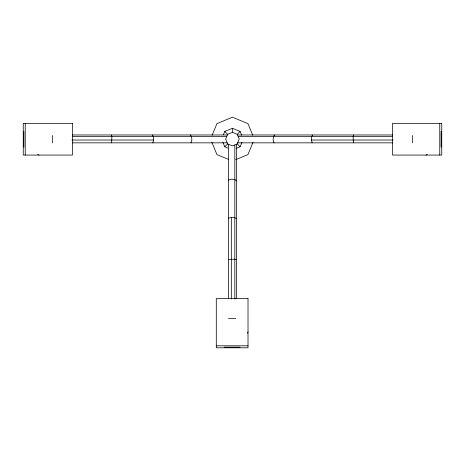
<?xml version="1.0" encoding="UTF-8"?>
<svg xmlns="http://www.w3.org/2000/svg" width="465" height="465" viewBox="0 0 465 465"><rect width="100%" height="100%" fill="white"/><g stroke="black" fill="none" stroke-linecap="round" stroke-linejoin="round"><path stroke-width="0.7" d="M312.096 142.842L311.486 140.029L311.701 136.53L312.59 134.972M111.664 142.842L111.862 136.53L111.42 134.972M152.904 142.842L153.514 140.029L153.299 136.53L152.41 134.972M353.58 134.972L353.138 136.53L353.336 142.842M190.981 142.842L191.888 140.029L191.563 136.53L190.249 134.972M247.514 333.289L248.014 332.022M212.139 135.239L216.952 123.62L232.442 117.203L247.932 123.62L252.745 135.239M223.45 134.641L224.775 131.444L232.442 128.27L240.109 131.444L241.695 135.28M227.647 134.321L225.665 139.111L227.647 143.9L232.442 145.888L237.231 143.9L239.219 139.111L237.231 134.321L232.442 132.333L227.647 134.321L224.775 131.444M236.272 148.364L240.109 146.777L241.957 142.307M253.012 142.337L247.932 154.601L235.668 159.681M274.751 134.972L273.437 136.53L273.112 140.029L274.019 142.842M227.966 148.103L224.775 146.777L227.647 143.9M237.231 134.321L240.109 131.444M425.975 155.066L427.242 154.566M228.513 180.065L231.32 179.159L234.819 179.478L236.377 180.798M228.513 218.143L231.32 217.533L234.819 217.748L236.377 218.631M228.513 259.383L234.819 259.185L236.377 259.627M72.43 134.972L227.356 134.972M237.644 134.972L392.57 134.972M72.668 136.53L226.705 136.53M238.295 136.53L392.332 136.53M71.953 140.029L153.514 140.029M311.486 140.029L393.047 140.029M72.296 142.842L227.199 142.842M237.528 142.842L392.704 142.842M228.466 318.386L235.831 318.386M216.289 345.815L248.014 345.815M224.217 347.157L240.08 347.157M37.758 154.566L39.025 155.066M228.565 159.414L216.952 154.601L211.871 142.337M237.231 143.9L240.109 146.777M222.921 142.307L224.775 146.777M441.111 131.27L441.111 147.132M439.768 123.341L439.768 155.066M412.339 135.518L412.339 142.883M236.377 144.4L236.377 298.617M234.819 145.057L234.819 299.105M232.442 128.27L232.442 132.333M231.32 217.533L231.32 299.094M228.513 144.29L228.513 298.751M52.661 135.518L52.661 142.883M25.232 123.341L25.232 155.066M23.889 131.27L23.889 147.132M72.482 123.341L23.25 123.341L23.25 155.066L72.482 155.066L72.482 123.341M441.75 123.341L392.518 123.341L392.518 155.066L441.75 155.066L441.75 123.341M248.014 298.565L216.289 298.565L216.289 347.797L248.014 347.797L248.014 298.565"/></g></svg>
